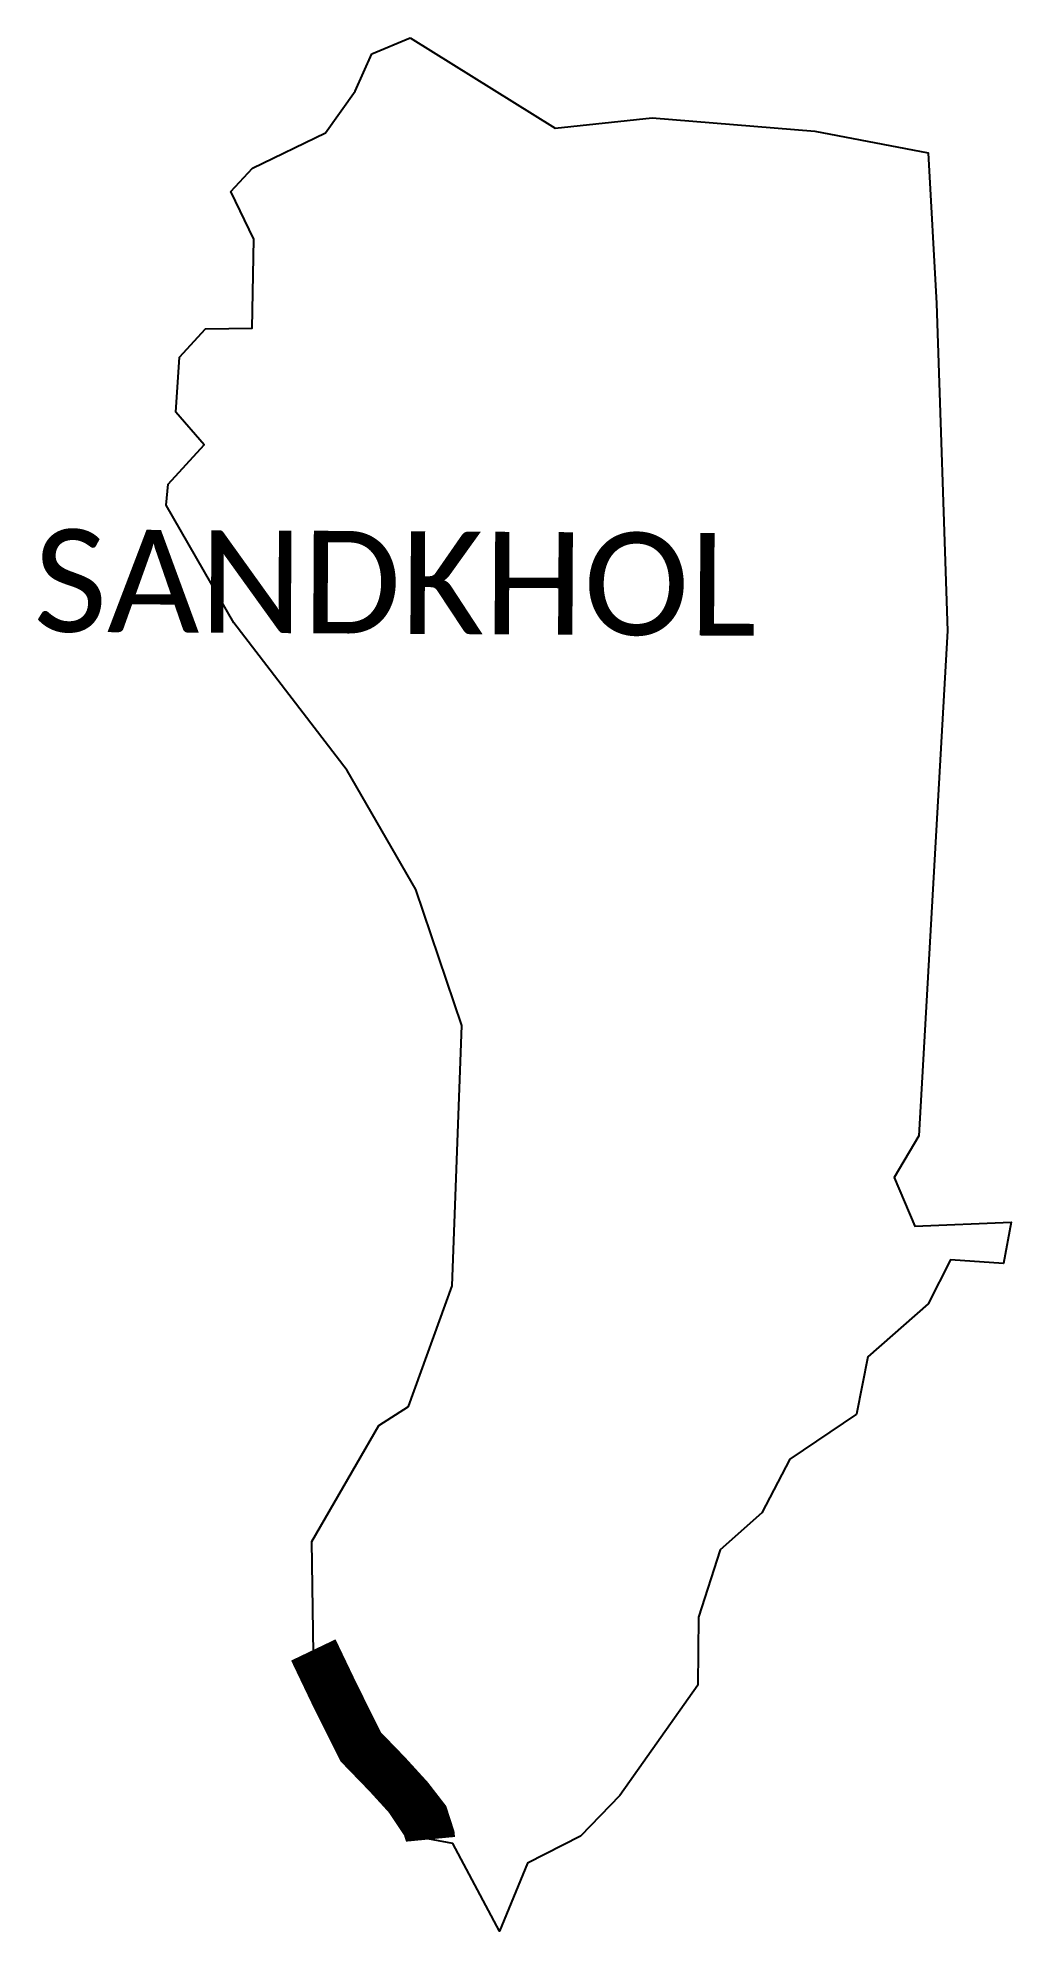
# Model space of a CAD drawing. Header units: metres. Extents: x 310644 to 311632, y 1908849 to 1910770.
import ezdxf

# ---------------------------------------------------------------- set-up
doc = ezdxf.new("R2010")
doc.units = ezdxf.units.M
for name, color, linetype in [('NATURALLY PROTECTED', 3, 'Continuous'), ('village', 4, 'Continuous'), ('VILLAGE NAME', 250, 'Continuous')]:
    doc.layers.add(name, color=color, linetype=linetype)
doc.styles.get("Standard").update_dxf_attribs({"font": 'simplex.shx'})

msp = doc.modelspace()

# ---------------------------------------------------------------- linework, layer by layer
at = {"layer": 'NATURALLY PROTECTED', "const_width": 50, "flags": 128}
msp.add_lwpolyline([(310923.9, 1909134.1), (310945.9, 1909088.1), (310972.1, 1909035.7), (310999.1, 1909007.8), (311020.9, 1908983.9), (311036.4, 1908963.9), (311042.5, 1908945.1), (311042.8, 1908942)], dxfattribs=at)
at = {"layer": 'village', "color": 4}
for points in [[(311022.2, 1910769.5), (311169.5, 1910678), (311267.7, 1910688.5), (311432.9, 1910674.9), (311547.8, 1910653), (311556.4, 1910500), (311567.5, 1910168.1), (311538.3, 1909655.6), (311513.4, 1909613.5), (311534.3, 1909563.9), (311632.2, 1909568), (311624.5, 1909526.1), (311570.6, 1909529.9), (311547.9, 1909485.3), (311486.8, 1909431.6), (311475.1, 1909373.3), (311407.4, 1909327.5), (311379.1, 1909273.1), (311336.9, 1909235.8), (311314.9, 1909167.5), (311314, 1909098.3), (311235, 1908986.4), (311194.9, 1908945.2), (311141.2, 1908917.8), (311112.9, 1908848.8), (311065.5, 1908937.8), (311016.3, 1908947), (310924.6, 1909084.9), (310922.4, 1909244.2), (310990.4, 1909361.7), (311020.4, 1909381.1), (311064.7, 1909503.6), (311074.7, 1909767.5), (311028, 1909905.7), (310958.3, 1910026.2), (310843.3, 1910176), (310774.6, 1910295.3), (310776.7, 1910316.7), (310813.1, 1910356.5), (310784.2, 1910389.9), (310787.9, 1910445.7), (310814.4, 1910474.2), (310861.8, 1910475.1), (310863.4, 1910565.4), (310840.1, 1910613.7), (310862.3, 1910637.4), (310936.1, 1910673.2), (310966.3, 1910715.4), (310983.2, 1910753.3)], [(310983.2, 1910753.3), (311022.2, 1910769.5)]]:
    msp.add_lwpolyline(points, dxfattribs=at)

# ---------------------------------------------------------------- texts
at = {"layer": 'VILLAGE NAME', "insert": (310640.4, 1910271.1), "char_height": 104.042, "attachment_point": 1, "rotation": 359.6762}
msp.add_mtext_dynamic_manual_height_columns('{\\fCalibri|b0|i0|c0|p34;SANDKHOL}', width=1028.721, gutter_width=520.2, heights=[0], dxfattribs=at)

doc.saveas('drawing.dxf')
